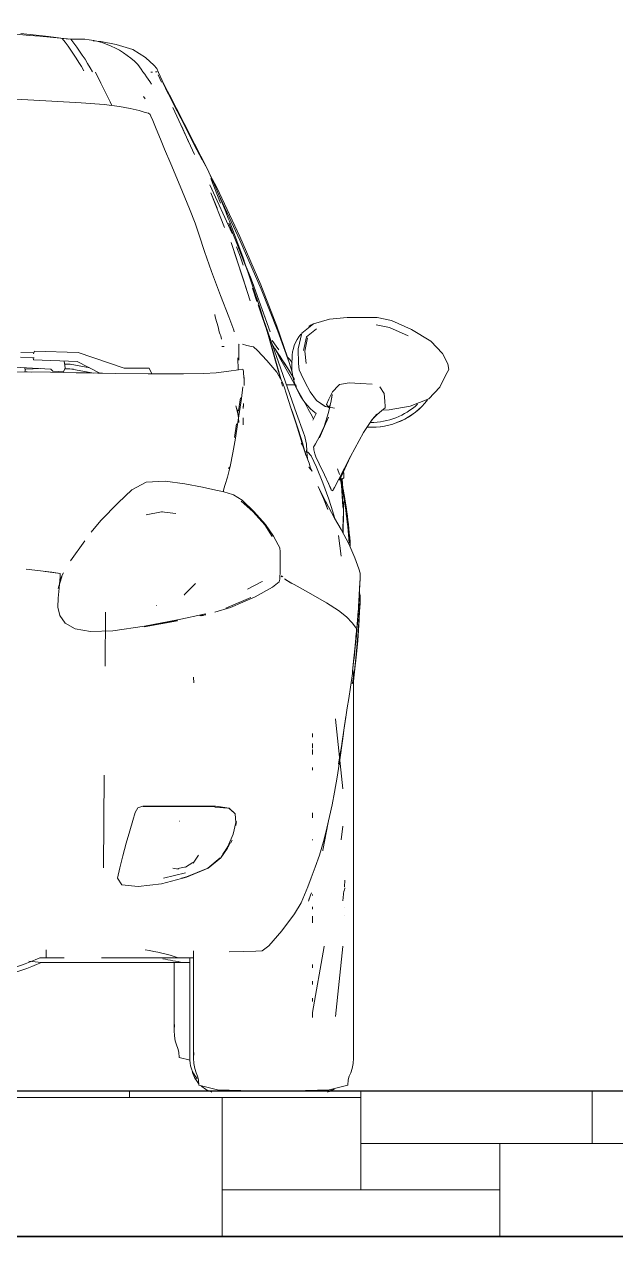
# Model space of a CAD drawing. Header units: millimetres. Extents: x -50912 to 58751, y -45352 to 5553.
# Drawn here: x -6726 to -5914, y 0 to 1664 of the extents above; entities that cross this region are included whole.
import ezdxf

# ---------------------------------------------------------------- set-up
doc = ezdxf.new("R2010")
doc.units = ezdxf.units.MM
for name, color, linetype, lineweight in [('A-DETL-THIN', 151, 'Continuous', 9), ('A-GENM', 13, 'Continuous', 9), ('A-WALL', 113, 'Continuous', 25), ('A-WALL-PATT', 111, 'Continuous', 25), ('G-IMPT', 8, 'Continuous', 9)]:
    doc.layers.add(name, color=color, linetype=linetype, lineweight=lineweight)

# ---------------------------------------------------------------- blocks, each defined once
blk = doc.blocks.new('CRT_Fiat Punto - Punto_dwg-985961-FACHADA POSTERIOR GARAGEM')
at = {"layer": 'G-IMPT'}
for p, q in [((-43421, 1651.4), (-43383.3, 1647.4)), ((-43355.7, 1643.9), (-43383.3, 1647.4)), ((-43311.5, 1640.5), (-43322, 1641.6)), ((-43290.1, 1636.5), (-43311.5, 1640.5)), ((-43290.1, 1636.5), (-43267.4, 1629.4)), ((-43267.4, 1629.4), (-43250.2, 1618.5)), ((-43249.4, 1618), (-43250.2, 1618.5)), ((-43249.4, 1618), (-43238.5, 1608.3)), ((-43311.1, 1583.2), (-43318.5, 1598.6)), ((-43240.6, 1598.6), (-43242.7, 1598.6)), ((-43238.5, 1608.3), (-43234.4, 1603.4)), ((-43234, 1598.9), (-43236.2, 1598.8)), ((-43234.4, 1603.4), (-43232.1, 1598.2)), ((-43227.3, 1586.9), (-43232.1, 1598.2)), ((-43311.1, 1583.2), (-43303.6, 1567.8)), ((-43232.8, 1594.8), (-43228.1, 1584.6)), ((-43232.8, 1594.7), (-43228.1, 1584.6)), ((-43227.3, 1586.9), (-43218.8, 1568.9)), ((-43222.6, 1577.6), (-43226.4, 1585.1)), ((-43226.4, 1584.5), (-43216.9, 1565.6)), ((-43226.4, 1584.5), (-43218.8, 1568.9)), ((-43298.6, 1557.8), (-43303.6, 1567.8)), ((-43252.9, 1565.2), (-43250.3, 1561.9)), ((-43222.6, 1577.6), (-43217, 1567.4)), ((-43217, 1567.4), (-43207.3, 1548.7)), ((-43206.4, 1545), (-43216.9, 1565.6)), ((-43427.8, 1561.3), (-43378.6, 1558.8)), ((-43378.6, 1558.8), (-43338.1, 1556.3)), ((-43338.1, 1556.3), (-43306.9, 1553.9)), ((-43306.9, 1553.9), (-43285.6, 1551.3)), ((-43298.6, 1557.8), (-43296.5, 1553.7)), ((-43296.5, 1553.7), (-43296.1, 1552.6)), ((-43285.6, 1551.3), (-43270.8, 1548.6)), ((-43270.8, 1548.6), (-43258.9, 1545.7)), ((-43182.7, 1485.6), (-43212.6, 1550.2)), ((-43191.9, 1517.7), (-43207.3, 1548.7)), ((-43196.9, 1528), (-43207.3, 1548.7)), ((-43202.1, 1538.1), (-43207.3, 1548.7)), ((-43250.6, 1543.3), (-43258.9, 1545.7)), ((-43250.6, 1543.3), (-43246, 1542)), ((-43246, 1542), (-43243.5, 1540.2)), ((-43242.5, 1538), (-43243.5, 1540.2)), ((-43240, 1532.3), (-43242.5, 1538)), ((-43235.3, 1520.9), (-43240, 1532.3)), ((-43206.4, 1545), (-43196.6, 1525.8)), ((-43199.8, 1533.6), (-43202.1, 1538.1)), ((-43191.9, 1517.7), (-43199.8, 1533.6)), ((-43229.5, 1506.7), (-43235.3, 1520.9)), ((-43200.8, 1524.7), (-43190.7, 1501.8)), ((-43200.8, 1524.7), (-43195.8, 1513.9)), ((-43196.9, 1528), (-43188.6, 1511.9)), ((-43190.3, 1513.2), (-43196.6, 1525.8)), ((-43223.7, 1492.6), (-43229.5, 1506.7)), ((-43190.3, 1513.2), (-43186.3, 1505.4)), ((-43182.6, 1500), (-43188.6, 1511.9)), ((-43183.3, 1498.7), (-43186.3, 1505.4)), ((-43183.3, 1498.7), (-43172.3, 1478.1)), ((-43182.6, 1500), (-43178.8, 1492.5)), ((-43215.4, 1472.8), (-43223.7, 1492.6)), ((-43174, 1483), (-43178.8, 1492.5)), ((-43169.3, 1473.8), (-43178.4, 1491.5)), ((-43178.4, 1491.5), (-43165.1, 1465.4)), ((-43174, 1483), (-43165.1, 1465.4)), ((-43202.3, 1441.9), (-43215.4, 1472.8)), ((-43169.3, 1473.8), (-43165.1, 1465.4)), ((-43153.4, 1439.8), (-43165.1, 1465.4)), ((-43152.3, 1440.2), (-43161.3, 1457)), ((-43160.2, 1452.4), (-43146.9, 1418.6)), ((-43189.5, 1411), (-43202.3, 1441.9)), ((-43161.8, 1444), (-43131, 1376.9)), ((-43151.6, 1412), (-43160.1, 1432.9)), ((-43160.1, 1432.9), (-43141.6, 1385.2)), ((-43149.8, 1431), (-43153.4, 1439.8)), ((-43120.3, 1372.9), (-43152.3, 1440.2)), ((-43120.3, 1367.8), (-43149.8, 1431)), ((-43149.8, 1431), (-43139.9, 1406.6)), ((-43189.5, 1411), (-43182, 1391.4)), ((-43136.4, 1397.8), (-43139.9, 1406.6)), ((-43176.4, 1374.6), (-43182, 1391.4)), ((-43134.9, 1394.1), (-43136.4, 1397.8)), ((-43135.6, 1391), (-43131.5, 1380.5)), ((-43124.6, 1367.2), (-43134.9, 1394.1)), ((-43169, 1352.4), (-43176.4, 1374.6)), ((-43129.2, 1374.7), (-43131.5, 1380.5)), ((-43123.9, 1360.9), (-43129.2, 1374.7)), ((-43115.8, 1343.6), (-43124.6, 1367.2)), ((-43091.8, 1306.8), (-43120.3, 1372.9)), ((-43091.4, 1300.8), (-43120.3, 1367.8)), ((-43159.4, 1324.9), (-43169, 1352.4)), ((-43109.3, 1293.4), (-43132.5, 1364.7)), ((-43116.4, 1316.1), (-43132.5, 1364.7)), ((-43119.8, 1344.6), (-43124.9, 1358.8)), ((-43114.9, 1338.4), (-43123.9, 1360.9)), ((-43115.9, 1333.7), (-43119.8, 1344.6)), ((-43115.8, 1343.6), (-43112.8, 1333.4)), ((-43114.9, 1338.4), (-43112.3, 1331.9)), ((-43104.4, 1313.4), (-43112.9, 1333.4)), ((-43104.9, 1314.9), (-43112.8, 1333.4)), ((-43104.4, 1313.4), (-43112.8, 1333.4)), ((-43109.7, 1324.4), (-43112.3, 1331.9)), ((-43147.1, 1292.1), (-43159.4, 1324.9)), ((-43116.4, 1316.1), (-43106.2, 1284.7)), ((-43102.5, 1304), (-43109.7, 1324.4)), ((-43104.4, 1313.4), (-43103, 1309.6)), ((-43104.4, 1313.4), (-43079.1, 1242.3)), ((-43097.2, 1283.9), (-43103.3, 1302)), ((-43103.3, 1302), (-43101.9, 1298.1)), ((-43103, 1309.6), (-43079.1, 1242.3)), ((-43092.6, 1274.1), (-43102.5, 1304)), ((-43091.8, 1306.8), (-43069.9, 1249.7)), ((-43091.4, 1300.8), (-43068.4, 1242.9)), ((-43135.8, 1262.5), (-43147.1, 1292.1)), ((-43090.1, 1264.2), (-43095.2, 1279.3)), ((-43081.8, 1238), (-43092.6, 1274.1)), ((-43128.9, 1244.5), (-43135.8, 1262.5)), ((-43083, 1242.9), (-43090.1, 1264.2)), ((-43087.7, 1257.8), (-43067.5, 1200.6)), ((-43069.9, 1249.7), (-43055.2, 1207.2)), ((-43035.3, 1240.3), (-43019.5, 1253.1)), ((-43035.3, 1240.3), (-43019.5, 1253.1)), ((-42997.4, 1259.5), (-43019.5, 1253.1)), ((-42997.4, 1259.5), (-43019.5, 1253.1)), ((-42997.4, 1259.5), (-42973.2, 1261.6)), ((-42997.4, 1259.5), (-42973.2, 1261.6)), ((-42973.2, 1261.6), (-42950.4, 1261.6)), ((-42973.2, 1261.6), (-42950.4, 1261.6)), ((-42950.4, 1261.6), (-42932, 1261.6)), ((-42950.4, 1261.6), (-42932, 1261.6)), ((-42914.9, 1247.8), (-42933.3, 1251.6)), ((-42912.2, 1257.6), (-42932, 1261.6)), ((-42912.2, 1257.6), (-42932, 1261.6)), ((-42884.8, 1245.5), (-42912.2, 1257.6)), ((-42884.8, 1245.5), (-42912.2, 1257.6)), ((-43128.2, 1242.3), (-43128.9, 1244.5)), ((-43075.2, 1216.6), (-43083, 1242.9)), ((-43072.4, 1205), (-43081.8, 1238)), ((-43068.4, 1242.9), (-43052.7, 1199.8)), ((-43035.3, 1240.3), (-43040.6, 1218.9)), ((-43035.3, 1240.3), (-43040.6, 1218.9)), ((-43029.1, 1235), (-43033, 1216.3)), ((-43031.1, 1215.6), (-43027.6, 1233.7)), ((-43029.1, 1235), (-43015.3, 1246.2)), ((-42889.5, 1236.7), (-42914.9, 1247.8)), ((-42858.6, 1229.2), (-42884.8, 1245.5)), ((-42858.6, 1229.2), (-42884.8, 1245.5)), ((-43403.6, 1212.1), (-43402.5, 1215.5)), ((-43402.5, 1215.5), (-43342.5, 1213.6)), ((-43121.9, 1224.5), (-43121.4, 1225.2)), ((-43121.9, 1221.3), (-43121.9, 1224.5)), ((-43121.9, 1221.3), (-43121.9, 1213.5)), ((-43117, 1225), (-43110.7, 1223.5)), ((-43104.5, 1222), (-43110.7, 1223.5)), ((-43101.6, 1221.3), (-43104.5, 1222)), ((-43096.5, 1216.6), (-43101.6, 1221.3)), ((-43083.6, 1202.9), (-43096.5, 1216.6)), ((-43076, 1230), (-43070.6, 1222.4)), ((-43068.4, 1192.4), (-43075.2, 1216.6)), ((-43070.6, 1222.4), (-43067.2, 1217.4)), ((-43040.6, 1218.9), (-43040.2, 1198.8)), ((-43040.6, 1218.9), (-43040.2, 1198.8)), ((-43031.1, 1215.6), (-43029.7, 1198.5)), ((-42858.6, 1229.2), (-42842.6, 1212.4)), ((-42858.6, 1229.2), (-42842.6, 1212.4)), ((-43402.6, 1206.5), (-43421.5, 1207.1)), ((-43402.8, 1213.2), (-43421.3, 1213.8)), ((-43404, 1206.8), (-43403.6, 1203.5)), ((-43403.6, 1203.5), (-43343.6, 1201.5)), ((-43360.4, 1192.7), (-43361.4, 1202)), ((-43343.6, 1201.5), (-43312.6, 1185.4)), ((-43342.5, 1213.6), (-43279.1, 1192.2)), ((-43122.8, 1189.7), (-43123.2, 1206.4)), ((-43121.9, 1203.4), (-43121.9, 1213.5)), ((-43069.9, 1186.6), (-43083.6, 1202.9)), ((-43072.4, 1205), (-43066.6, 1184.3)), ((-43067.5, 1200.6), (-43042.7, 1130.2)), ((-43052.9, 1204.9), (-43055.3, 1207.4)), ((-43055.2, 1207.2), (-43054.2, 1204.1)), ((-43050.1, 1201.6), (-43052.9, 1204.9)), ((-43052.7, 1199.8), (-43048.5, 1186.5)), ((-43048.7, 1199.7), (-43050.1, 1201.6)), ((-43040.2, 1198.8), (-43039, 1189.8)), ((-43040.2, 1198.8), (-43039, 1189.8)), ((-42834.9, 1198.3), (-42842.6, 1212.4)), ((-42834.9, 1198.3), (-42842.6, 1212.4)), ((-42834.9, 1198.3), (-42833.9, 1190.4)), ((-42834.9, 1198.3), (-42833.9, 1190.4)), ((-43446.9, 1194.4), (-43379.9, 1190.9)), ((-43431.5, 1187.2), (-43380.2, 1186.5)), ((-43415.7, 1187), (-43415.1, 1188.8)), ((-43415.6, 1187.4), (-43412.5, 1187.3)), ((-43415.1, 1188.8), (-43415.5, 1192.8)), ((-43415.3, 1190.9), (-43414, 1190.9)), ((-43394, 1191.6), (-43414, 1190.9)), ((-43406.1, 1186.9), (-43412.5, 1187.3)), ((-43380.2, 1186.5), (-43345.2, 1185.9)), ((-43377, 1188.3), (-43379.9, 1190.9)), ((-43362.3, 1187.3), (-43377, 1188.3)), ((-43360.4, 1192.7), (-43362.3, 1187.3)), ((-43360.9, 1197.9), (-43353.2, 1197.5)), ((-43348.7, 1190.6), (-43360.8, 1191.5)), ((-43360.7, 1191.9), (-43353.7, 1191.5)), ((-43353.7, 1191.5), (-43320.8, 1185.5)), ((-43353.2, 1197.5), (-43326.2, 1192.5)), ((-43345.2, 1185.9), (-43324.4, 1185.6)), ((-43324.4, 1185.6), (-43315.5, 1185.4)), ((-43312.4, 1185.4), (-43315.5, 1185.4)), ((-43308.8, 1185.3), (-43312.4, 1185.4)), ((-43291.3, 1185.1), (-43308.8, 1185.3)), ((-43246.2, 1184.6), (-43291.3, 1185.1)), ((-43279.1, 1192.2), (-43246.5, 1192)), ((-43244.9, 1192), (-43246.5, 1192)), ((-43246.2, 1184.6), (-43197.7, 1184.4)), ((-43241.2, 1184.3), (-43244.9, 1192)), ((-43197.7, 1184.4), (-43170.1, 1184.8)), ((-43152.9, 1186), (-43170.1, 1184.8)), ((-43135.7, 1188), (-43152.9, 1186)), ((-43122.3, 1189.8), (-43135.7, 1188)), ((-43116.6, 1190.6), (-43122.3, 1189.8)), ((-43115.5, 1187.9), (-43116.6, 1190.6)), ((-43115.5, 1184.7), (-43115.5, 1187.9)), ((-43114.8, 1176.3), (-43115.5, 1184.7)), ((-43062, 1172.7), (-43069.9, 1186.6)), ((-43064.2, 1177.5), (-43068.4, 1192.4)), ((-43064.7, 1177.6), (-43066.6, 1184.3)), ((-43036.2, 1183.9), (-43039, 1189.8)), ((-43036.2, 1183.9), (-43039, 1189.8)), ((-43030.9, 1172.7), (-43036.2, 1183.9)), ((-43030.9, 1172.7), (-43036.2, 1183.9)), ((-42846, 1166.3), (-42838.1, 1182)), ((-42846, 1166.3), (-42838.1, 1182)), ((-42838.1, 1182), (-42833.9, 1190.4)), ((-42838.1, 1182), (-42833.9, 1190.4)), ((-43116.2, 1166.7), (-43118.3, 1150.6)), ((-43114.8, 1176.3), (-43114.8, 1179.5)), ((-43114.8, 1176.3), (-43114.8, 1168.5)), ((-43114.8, 1176.3), (-43114.8, 1168.5)), ((-43063.8, 1176.3), (-43064.2, 1177.5)), ((-43063.4, 1172.9), (-43061.9, 1167.4)), ((-43062, 1172.7), (-43059.9, 1166.5)), ((-43059.9, 1166.5), (-43056.6, 1156.4)), ((-43049.9, 1169.5), (-43056.6, 1169.5)), ((-43045.7, 1169.5), (-43049.9, 1169.5)), ((-43042.9, 1164.2), (-43043.8, 1169.1)), ((-43043.8, 1169.1), (-43043.4, 1167.2)), ((-43023.9, 1159.7), (-43030.9, 1172.7)), ((-43023.9, 1159.7), (-43030.9, 1172.7)), ((-42985.3, 1168.3), (-42993.5, 1159.9)), ((-42985.3, 1168.3), (-42983.6, 1169.6)), ((-42983.6, 1169.6), (-42970.4, 1171.9)), ((-42954.8, 1171), (-42970.4, 1171.9)), ((-42954.8, 1171), (-42939.1, 1170.2)), ((-42928.3, 1166.6), (-42922.5, 1157.3)), ((-42861, 1150.1), (-42846, 1166.3)), ((-42861, 1150.1), (-42846, 1166.3)), ((-43122.3, 1133.7), (-43119.8, 1151.4)), ((-43118.3, 1150.6), (-43120.9, 1132.9)), ((-43056.6, 1156.4), (-43050.4, 1137.6)), ((-43023.9, 1159.7), (-43015.5, 1148)), ((-43023.9, 1159.7), (-43015.5, 1148)), ((-42998.2, 1149.5), (-43001.4, 1142.4)), ((-42998.2, 1149.5), (-42993.5, 1159.9)), ((-42995, 1147.4), (-42993.9, 1156.2)), ((-42994.4, 1151.6), (-42993.9, 1156.2)), ((-42922.5, 1157.3), (-42921.5, 1146.8)), ((-42886.8, 1140), (-42861, 1150.1)), ((-42886.8, 1140), (-42861, 1150.1)), ((-43123.9, 1132), (-43125.9, 1140.7)), ((-43125.9, 1140.7), (-43123.9, 1132.6)), ((-43122.4, 1124.4), (-43123.9, 1135.1)), ((-43122.4, 1124.2), (-43123.9, 1135.1)), ((-43122.4, 1124.4), (-43123.9, 1132)), ((-43120.9, 1132.9), (-43123.6, 1115)), ((-43115.8, 1136.9), (-43115.7, 1143.5)), ((-43115.8, 1136.9), (-43115.7, 1141.9)), ((-43115.7, 1143.5), (-43115.7, 1141.9)), ((-43048.4, 1131.9), (-43050.4, 1137.6)), ((-43043.2, 1115.6), (-43050.4, 1137.6)), ((-43040.6, 1108.4), (-43048.4, 1131.9)), ((-43003.4, 1139.6), (-43015.5, 1148)), ((-43015.5, 1148), (-43003.1, 1139.5)), ((-43015.5, 1148), (-43003.1, 1139.5)), ((-43003.4, 1139.6), (-43003.1, 1139.5)), ((-43003.1, 1139.5), (-42990.5, 1137.1)), ((-43003.1, 1139.5), (-42997.1, 1138.3)), ((-42997.9, 1137.9), (-43001.4, 1142.4)), ((-42995, 1147.4), (-42998.8, 1131.3)), ((-42997.1, 1138.3), (-42998.2, 1140.6)), ((-42996.9, 1139.3), (-42998.2, 1140.6)), ((-42997.9, 1137.9), (-42997.3, 1137.7)), ((-42932.7, 1128.1), (-42925.6, 1133.9)), ((-42925.6, 1133.9), (-42921, 1137.8)), ((-42915.7, 1134.9), (-42924.8, 1134.6)), ((-42915.7, 1134.9), (-42924.8, 1134.6)), ((-42921.5, 1146.8), (-42920.9, 1139.6)), ((-42921, 1137.8), (-42920.9, 1139.6)), ((-42915.7, 1134.9), (-42886.8, 1140)), ((-42915.7, 1134.9), (-42886.8, 1140)), ((-43128, 1097), (-43125, 1115.8)), ((-43121.9, 1117.5), (-43122.4, 1124.2)), ((-43121.9, 1118.8), (-43121.9, 1117.5)), ((-43115.9, 1114.4), (-43115.9, 1124.2)), ((-43038.2, 1099.1), (-43043.2, 1115.6)), ((-43042.7, 1130.2), (-43033.3, 1103.5)), ((-43004.7, 1111.7), (-42998.8, 1125.1)), ((-43004.6, 1112), (-42998.8, 1131.3)), ((-43004.6, 1112), (-42998.8, 1125.1)), ((-42950.8, 1103.8), (-42940, 1120.4)), ((-42940, 1120.4), (-42950.8, 1103.9)), ((-42950.8, 1103.9), (-42939.9, 1120.4)), ((-42939.9, 1120.4), (-42932.7, 1129)), ((-42939.4, 1121.1), (-42932.7, 1128.1)), ((-42932.7, 1129), (-42938.4, 1122.4)), ((-43123.6, 1115), (-43126.6, 1096.2)), ((-43036.5, 1095.8), (-43040.6, 1108.4)), ((-43034, 1085.7), (-43038.2, 1099.1)), ((-43032, 1099.8), (-43033.3, 1103.5)), ((-43031.5, 1098.4), (-43032, 1099.8)), ((-43016.8, 1088.4), (-43011.4, 1098.4)), ((-43004.6, 1112), (-43011.4, 1098.4)), ((-43004.4, 1112.7), (-43011, 1096.5)), ((-43011, 1096.5), (-43004.6, 1112)), ((-43004.6, 1112), (-43004.7, 1111.7)), ((-43004.4, 1112.7), (-43004.6, 1112)), ((-42950.8, 1103.8), (-42968.5, 1071)), ((-43126.6, 1096.2), (-43130, 1076)), ((-43034.6, 1089.5), (-43036.5, 1095.8)), ((-43033.4, 1085), (-43036.2, 1089.1)), ((-43035.8, 1088.8), (-43036.2, 1089.1)), ((-43034.6, 1089.5), (-43031.2, 1077.9)), ((-43034, 1085.7), (-43029.4, 1072.5)), ((-43033.4, 1085), (-43029.8, 1072.8)), ((-43029.3, 1089.6), (-43031.5, 1098.4)), ((-43029.2, 1088.3), (-43029.3, 1089.6)), ((-43028.9, 1084.9), (-43029.2, 1088.3)), ((-43028.6, 1081.5), (-43028.9, 1084.9)), ((-43019.2, 1083.9), (-43016.8, 1088.4)), ((-43019.1, 1081.9), (-43019.2, 1083.9)), ((-43019, 1080), (-43019.1, 1081.9)), ((-43133.6, 1057.1), (-43130, 1076)), ((-43031, 1077.2), (-43031.2, 1077.9)), ((-43029.5, 1077.1), (-43028.6, 1081.5)), ((-43029.5, 1077.1), (-43029.2, 1078.3)), ((-43025.5, 1061.6), (-43029.4, 1072.5)), ((-43029.2, 1078.3), (-43028.6, 1081.5)), ((-43028.5, 1080.4), (-43028.6, 1081.5)), ((-43028.4, 1077.4), (-43028.5, 1080.4)), ((-43027.6, 1068.2), (-43028.4, 1077.4)), ((-43027.9, 1077.1), (-43027, 1077.1)), ((-43027.5, 1067.1), (-43027.6, 1068.2)), ((-43022.4, 1071.9), (-43027, 1077.1)), ((-43015.4, 1056.2), (-43022.4, 1071.9)), ((-43017.7, 1074.6), (-43019, 1080)), ((-43016, 1070.5), (-43017.7, 1074.6)), ((-43011.5, 1061), (-43016, 1070.5)), ((-42984.6, 1039.9), (-42968.5, 1071)), ((-43137.6, 1042.4), (-43133.6, 1057.1)), ((-43136, 1054.7), (-43134.5, 1056.3)), ((-43021.2, 1050.9), (-43025.9, 1056.5)), ((-43025.9, 1056.5), (-43025.3, 1056.1)), ((-43025.5, 1061.6), (-43023.5, 1055)), ((-43021.2, 1050.9), (-43023.5, 1055)), ((-43006.5, 1034.9), (-43015.4, 1056.2)), ((-43004.2, 1046), (-43011.5, 1061)), ((-42986.3, 1053.9), (-42983.9, 1046.1)), ((-42977.9, 1047.5), (-42978.1, 1050.4)), ((-43248.9, 1035.5), (-43268.6, 1025.4)), ((-43248.9, 1035.5), (-43223.2, 1036.9)), ((-43196, 1033.4), (-43223.2, 1036.9)), ((-43196, 1033.4), (-43171.8, 1028.9)), ((-43142.6, 1026.8), (-43140.8, 1032.3)), ((-43140.8, 1032.3), (-43137.6, 1042.4)), ((-42998.6, 1012.5), (-43006.5, 1034.9)), ((-42998.6, 1033), (-43004.2, 1046)), ((-42995.7, 1027.1), (-42998.8, 1034.1)), ((-42995, 1025.3), (-42998.8, 1034.1)), ((-42995.7, 1027.1), (-42998.6, 1033)), ((-42984.6, 1039.9), (-42990.7, 1028.2)), ((-42983.7, 1040.4), (-42983.6, 1038.4)), ((-42983.2, 1042.1), (-42983.2, 1041.9)), ((-42981.8, 1040.5), (-42979.8, 1040.5)), ((-42979, 1027.2), (-42979.9, 1040.5)), ((-42977.9, 1041.9), (-42979.8, 1040.5)), ((-42977.8, 1046.1), (-42977.9, 1047.5)), ((-42977.9, 1041.9), (-42977.8, 1046.1)), ((-43287.5, 1007.5), (-43268.6, 1025.4)), ((-43153.6, 1024.9), (-43171.8, 1028.9)), ((-43153.6, 1024.9), (-43144.2, 1022.8)), ((-43138.1, 1021.2), (-43144.2, 1022.8)), ((-43142.6, 1026.8), (-43142.9, 1024.4)), ((-43142.9, 1022.5), (-43142.9, 1024.4)), ((-43138.1, 1021.2), (-43129.4, 1018.2)), ((-43117.4, 1010.8), (-43129.4, 1018.2)), ((-43003, 1009.5), (-43013, 1030)), ((-43013, 1030), (-43005.6, 1013.5)), ((-43007.2, 1018), (-42999.7, 998.3)), ((-42995, 1025.3), (-42992.9, 1023.9)), ((-42991.8, 1026.1), (-42992.9, 1023.9)), ((-42991.8, 1026.1), (-42990.7, 1028.2)), ((-42979, 1002.1), (-42981.2, 1031.1)), ((-42979, 1002.8), (-42981.2, 1031.1)), ((-42979, 1002.1), (-42980.7, 1026.6)), ((-42978.9, 1000.1), (-42980.7, 1026.6)), ((-42979, 1021.7), (-42979, 1027.2)), ((-43287.5, 1007.5), (-43311.2, 983)), ((-43102.2, 995.1), (-43118.6, 1009.8)), ((-43101.4, 995.5), (-43117.4, 1010.8)), ((-43005.6, 1013.5), (-42999.7, 998.3)), ((-43003, 1009.5), (-42994.8, 993.9)), ((-42992.9, 994.8), (-42998.6, 1012.5)), ((-42979, 1003.4), (-42979, 1003.5)), ((-42979, 1002.1), (-42979, 1002.8)), ((-42979, 1002.1), (-42978.9, 1000.1)), ((-42978.3, 1007), (-42978.8, 1009.7)), ((-42978.2, 1002.9), (-42978.3, 1007)), ((-42978.2, 991.5), (-42978.2, 1002.9)), ((-43324.6, 967.3), (-43311.2, 983)), ((-43228.2, 995.1), (-43249, 990.7)), ((-43228.2, 995.1), (-43227.5, 995.1)), ((-43228.2, 995.1), (-43228.2, 995.1)), ((-43228.2, 995.1), (-43208.2, 992.9)), ((-43226.6, 995.2), (-43226.3, 995.2)), ((-43208.5, 992.9), (-43208.2, 992.9)), ((-43086.4, 977.3), (-43102.2, 995.1)), ((-43101.4, 995.5), (-43085.4, 977.6)), ((-42994.8, 993.9), (-42990.4, 986.2)), ((-42990.6, 987.4), (-42992.9, 994.8)), ((-42990.1, 985.6), (-42990.6, 987.4)), ((-42990.4, 986.2), (-42981.4, 970.7)), ((-42978.4, 995.1), (-42979, 972.9)), ((-42978.4, 995.1), (-42978.9, 966.1)), ((-42978.9, 969.6), (-42978.2, 991.5)), ((-43086.4, 977.3), (-43086.4, 977.2)), ((-43086.4, 977.3), (-43076.1, 961.2)), ((-43086.4, 977.2), (-43076.1, 961.2)), ((-43085.4, 977.6), (-43074.3, 961.5)), ((-42970.9, 951.3), (-42981.4, 970.7)), ((-42978.8, 981.5), (-42979, 966.3)), ((-42978.9, 969.6), (-42979, 966.2)), ((-42978.9, 969.6), (-42978.8, 981.5)), ((-43333.4, 955), (-43352.8, 927.8)), ((-43067.8, 949.8), (-43074.3, 961.5)), ((-43067.8, 949.8), (-43065.4, 945.4)), ((-42981.6, 934.2), (-42985.2, 962.3)), ((-42970.9, 951.3), (-42962.5, 931.9)), ((-43065.1, 940.1), (-43065.4, 945.4)), ((-43065.1, 940.1), (-43065, 926.2)), ((-43413.6, 916.2), (-43378.6, 912.3)), ((-43065.1, 911.9), (-43065, 926.2)), ((-42957, 916.9), (-42962.5, 931.9)), ((-42957, 916.9), (-42955.2, 910.7)), ((-43387.7, 913.3), (-43378.6, 912.3)), ((-43387.7, 913.3), (-43367, 910.4)), ((-43378.6, 912.3), (-43367, 910.4)), ((-43378.6, 912.3), (-43367, 910.4)), ((-43364.9, 906.9), (-43370, 889.8)), ((-43364.9, 906.9), (-43370, 889.8)), ((-43364.9, 906), (-43370, 889.8)), ((-43364.9, 906), (-43370, 889.8)), ((-43368.6, 890.3), (-43367.4, 901.2)), ((-43364.9, 907), (-43367.8, 897.2)), ((-43367.4, 901.2), (-43366.9, 905.4)), ((-43367, 909.6), (-43367, 910.4)), ((-43367, 909.6), (-43366.9, 907.7)), ((-43366.9, 905.9), (-43366.9, 907.7)), ((-43366.9, 905.9), (-43366.9, 905.4)), ((-43364.9, 907), (-43362.6, 911.2)), ((-43089.2, 899.6), (-43090.8, 898.7)), ((-43075.5, 891.6), (-43066.5, 898.9)), ((-43065.8, 902.6), (-43066.5, 898.9)), ((-43065.8, 902.6), (-43065.4, 905.5)), ((-43065.1, 911.9), (-43065.4, 905.5)), ((-43061.7, 905.8), (-43063.9, 907.2)), ((-43062.9, 906), (-43063.9, 907.2)), ((-43059.1, 902.9), (-43049.2, 896.8)), ((-43057.6, 901.6), (-43049.2, 896.8)), ((-43057.6, 901.6), (-43026.4, 884.3)), ((-42955.6, 903), (-42956.2, 890.5)), ((-42955.8, 895.5), (-42955.3, 905.4)), ((-42955.8, 895.2), (-42955.4, 904.1)), ((-42955.6, 903), (-42955.3, 908.4)), ((-42955.3, 908.4), (-42955.4, 904.1)), ((-42955.3, 905.4), (-42955.2, 910)), ((-42955.2, 910), (-42955.2, 910.7)), ((-43369.8, 876.5), (-43368.6, 890.3)), ((-43181.4, 896.8), (-43196.8, 880.9)), ((-43109.8, 889), (-43090.8, 898.7)), ((-43075.5, 891.6), (-43099.4, 878.2)), ((-43001.5, 870.1), (-43026.4, 884.3)), ((-42956.1, 890.3), (-42957.7, 862.8)), ((-42956.1, 890), (-42957.7, 862.5)), ((-42957.5, 865.5), (-42956.4, 886.3)), ((-42957, 873.8), (-42956.4, 886.3)), ((-42956.9, 877.9), (-42956.2, 890.5)), ((-42956.1, 890), (-42956.8, 877.8)), ((-42955.8, 895.5), (-42956.7, 879.3)), ((-42955.8, 895.2), (-42956.7, 879.3)), ((-42956.6, 879.2), (-42956.2, 887.5)), ((-42956.4, 883.8), (-42955.2, 879.8)), ((-42956.1, 890.3), (-42956.2, 887.5)), ((-43370.2, 864), (-43369.8, 876.5)), ((-43235.2, 866.5), (-43234.9, 866.5)), ((-43196.2, 881.3), (-43196.8, 880.9)), ((-43105.5, 877.4), (-43139.8, 862.7)), ((-43105.5, 877.4), (-43136.4, 864.3)), ((-43133.2, 863.8), (-43099.4, 878.2)), ((-43001.5, 870.1), (-42985, 859.4)), ((-42957, 874.3), (-42957.7, 862.5)), ((-42957.1, 869.3), (-42957.7, 860.5)), ((-42957.6, 863.1), (-42956.7, 879.3)), ((-42957.5, 865.5), (-42956.8, 877.8)), ((-42957, 873.8), (-42957.3, 868.3)), ((-42956.9, 877.9), (-42957.1, 872.4)), ((-42956.9, 873.6), (-42957.1, 869.3)), ((-42956.7, 879.3), (-42957, 874.3)), ((-42956.9, 873.6), (-42956.6, 879.2)), ((-42955.6, 872.6), (-42956.2, 860.8)), ((-42955.6, 869.8), (-42956.2, 858)), ((-42955.8, 865.3), (-42955.4, 873.6)), ((-42955.3, 877.7), (-42955.6, 872.6)), ((-42955.6, 869.8), (-42955.3, 874.8)), ((-42955.3, 877.7), (-42955.4, 873.6)), ((-42955.3, 874.8), (-42955.2, 879.2)), ((-42955.2, 879.2), (-42955.2, 879.8)), ((-43370.2, 864), (-43367.7, 852.5)), ((-43367.7, 852.5), (-43360.3, 842.1)), ((-43304.7, 857.2), (-43305.3, 783.3)), ((-43205.8, 846.6), (-43167.5, 854.9)), ((-43172, 853.8), (-43175.3, 852.9)), ((-43174.8, 852.1), (-43171.5, 853)), ((-43170.8, 852.9), (-43173.8, 852.1)), ((-43169.4, 854.5), (-43172, 853.8)), ((-43170.8, 852.9), (-43168.4, 853.5)), ((-43168.1, 854.8), (-43169.4, 854.5)), ((-43168.4, 853.5), (-43167.4, 853.8)), ((-43167.7, 854.9), (-43168.1, 854.8)), ((-43167.7, 854.9), (-43167.5, 854.9)), ((-43133.2, 863.8), (-43154.8, 857.5)), ((-42974.2, 850.7), (-42985, 859.4)), ((-42974.2, 850.7), (-42966.4, 842.6)), ((-42960.2, 830.2), (-42957.7, 862.5)), ((-42959.5, 837.2), (-42957.7, 862.8)), ((-42957.9, 858.6), (-42959.3, 840)), ((-42958.5, 852.2), (-42959.3, 841.2)), ((-42958.6, 849.5), (-42959.3, 840)), ((-42957.7, 860.5), (-42958.8, 846.1)), ((-42957.9, 858.6), (-42958.7, 847.9)), ((-42958.3, 853.6), (-42958.6, 849.5)), ((-42958.5, 852.2), (-42957.7, 862.5)), ((-42958.5, 824.8), (-42956.7, 850.3)), ((-42957.6, 863.1), (-42958.3, 853.6)), ((-42958.1, 829.3), (-42956.7, 850.3)), ((-42956.1, 860.3), (-42957.7, 834.5)), ((-42957.5, 837.3), (-42956.4, 856.9)), ((-42957.5, 837.3), (-42956.8, 848.9)), ((-42956.9, 849), (-42957.1, 843.8)), ((-42956.4, 856.9), (-42957, 845.1)), ((-42957, 845.6), (-42956.7, 850.3)), ((-42956.2, 860.8), (-42956.9, 849)), ((-42956.6, 850.2), (-42956.9, 845)), ((-42956.1, 860.3), (-42956.8, 848.9)), ((-42956.7, 850.3), (-42955.8, 865.3)), ((-42956.6, 850.2), (-42956.2, 858)), ((-43360.3, 842.1), (-43346.7, 834.3)), ((-43346.7, 834.3), (-43325.6, 830.7)), ((-43294.6, 831.8), (-43251.5, 838)), ((-43251.7, 837), (-43206, 845.6)), ((-43206, 845.6), (-43251.7, 837)), ((-43207.3, 845.2), (-43251.7, 837)), ((-43207.6, 845.2), (-43251.7, 837)), ((-43205.9, 846.6), (-43251.5, 838)), ((-43205.9, 846.6), (-43251.5, 838)), ((-43251.5, 838), (-43205.8, 846.6)), ((-43206.3, 846.5), (-43251.5, 838)), ((-43206.3, 846.5), (-43251.5, 838)), ((-43207.8, 846.1), (-43251.5, 838)), ((-42961.7, 836.5), (-42966.4, 842.6)), ((-42960.2, 833.9), (-42961.7, 836.5)), ((-42960.2, 833.9), (-42960.4, 831.3)), ((-42959.9, 832.5), (-42960.4, 826.2)), ((-42960.2, 830.2), (-42959.3, 841.2)), ((-42960.2, 804.1), (-42957.7, 834.5)), ((-42958.8, 846.1), (-42959.9, 832.5)), ((-42959.5, 837.2), (-42958.7, 847.9)), ((-42958.9, 845.4), (-42958.8, 845.6)), ((-42958.8, 818.6), (-42957.8, 832.3)), ((-42958.5, 824.8), (-42957.7, 834.5)), ((-42957.8, 832.3), (-42957.3, 840)), ((-42957, 845.6), (-42957.7, 834.5)), ((-42957.1, 840.9), (-42957.5, 837.9)), ((-42957, 845.1), (-42957.3, 840)), ((-42957.1, 843.8), (-42957, 845.7)), ((-42957.1, 840.9), (-42956.9, 845)), ((-43325.6, 830.7), (-43294.6, 831.8)), ((-42963.5, 796.8), (-42961.7, 815.5)), ((-42963, 799.8), (-42961.1, 819.7)), ((-42961.6, 816.9), (-42962.3, 810.9)), ((-42962.1, 812), (-42960.4, 828.9)), ((-42962, 813), (-42960.4, 828.9)), ((-42962, 813.6), (-42961.5, 819.9)), ((-42960.7, 829), (-42961.7, 815.5)), ((-42958.5, 824.8), (-42961.7, 789.3)), ((-42961.2, 819.7), (-42961.7, 814.4)), ((-42961.2, 819.7), (-42961.7, 814.4)), ((-42961.6, 816.9), (-42961.4, 819.4)), ((-42960.9, 826.2), (-42961.5, 819.9)), ((-42961.4, 819.4), (-42960.9, 825.3)), ((-42960.9, 820.2), (-42961.4, 819.7)), ((-42960.4, 831.3), (-42960.9, 825.3)), ((-42960.9, 826.2), (-42960.7, 829)), ((-42960.8, 821.7), (-42960.9, 820.2)), ((-42960.6, 823.7), (-42960.8, 821.7)), ((-42960.4, 826.2), (-42960.6, 823.7)), ((-42960.6, 799.5), (-42958.8, 818.6)), ((-42960.4, 802.9), (-42958.5, 824.8)), ((-42958.5, 824.8), (-42959.3, 814.5)), ((-42958.5, 824.8), (-42958.1, 829.3)), ((-42965.7, 776.4), (-42962.8, 804.7)), ((-42964.2, 768), (-42960.4, 802.9)), ((-42962, 813.6), (-42963.9, 794)), ((-42962.3, 810.9), (-42963.9, 794)), ((-42963.8, 771.6), (-42960.4, 802.9)), ((-42963.8, 793.1), (-42963, 799.8)), ((-42963.5, 797.2), (-42962.8, 804.7)), ((-42963, 775.6), (-42960.6, 799.5)), ((-42960.8, 798.8), (-42960.4, 802.9)), ((-42960.2, 804.1), (-42959.3, 814.5)), ((-42965.7, 776.4), (-42963.9, 794)), ((-42965.7, 776.4), (-42964.8, 784.8)), ((-42963.9, 793.1), (-42964.8, 784.8)), ((-42963.9, 794), (-42963.5, 797.2)), ((-42963.9, 793.1), (-42963.5, 796.8)), ((-42960.8, 798.8), (-42961.7, 789.3)), ((-43183.9, 768), (-43183.9, 767.1)), ((-43183.9, 768), (-43183.5, 760.2)), ((-42968.6, 754.3), (-42966.1, 772.9)), ((-42966.1, 772.9), (-42965.7, 776.4)), ((-42965.8, 760.1), (-42964.7, 768)), ((-42965.1, 775.6), (-42965.6, 777.8)), ((-42965.1, 775.6), (-42964.7, 768)), ((-42964.7, 762.6), (-42963, 775.6)), ((-42964.7, 768), (-42964.7, 759.7)), ((-42964.7, 768), (-42964.7, 766.4)), ((-42964.2, 768), (-42963.8, 771.6)), ((-42968.6, 754.3), (-42971.1, 738.7)), ((-42965.8, 760.1), (-42966.3, 759.1)), ((-42964.7, 759.7), (-42964.7, 741.6)), ((-42971.1, 738.7), (-42973.1, 726.2)), ((-42964.7, 714.5), (-42964.7, 741.6)), ((-42973.1, 726.2), (-42975.1, 713)), ((-42989.4, 710.9), (-42989.4, 710.6)), ((-42979, 614.7), (-42989.4, 710.6)), ((-42975.1, 713.9), (-42977.7, 695.2)), ((-42975.1, 713), (-42977.7, 695.3)), ((-42975.1, 713.9), (-42977.3, 698.1)), ((-42964.7, 679.3), (-42964.7, 714.5)), ((-43020.6, 690.7), (-43020.6, 685.6)), ((-42980.1, 678.4), (-42978.4, 690.6)), ((-42977.7, 695.3), (-42979.9, 679.7)), ((-42979.8, 680.7), (-42978.4, 690.6)), ((-42977.7, 695.2), (-42979.6, 681.7)), ((-42978.7, 687.9), (-42979.6, 681.7)), ((-42978.7, 687.9), (-42978.4, 690.6)), ((-42977.7, 695.2), (-42978.4, 690.6)), ((-42977.3, 698.1), (-42977.7, 695.2)), ((-43020.6, 670.6), (-43020.6, 677.2)), ((-43020.6, 672.2), (-43020.6, 677.2)), ((-43020.6, 662.7), (-43020.6, 668.7)), ((-43020.6, 664.3), (-43020.6, 668.7)), ((-43020.6, 666.8), (-43020.6, 661.9)), ((-42981.8, 667.9), (-42985.2, 648.7)), ((-42983, 657.7), (-42979.8, 680.7)), ((-42982.2, 665.6), (-42980.9, 672.8)), ((-42981.8, 667.9), (-42979.6, 681.7)), ((-42979.9, 679.7), (-42980.9, 672.8)), ((-42980.1, 678.4), (-42979.6, 681.7)), ((-42964.7, 637.6), (-42964.7, 679.3)), ((-42987, 631), (-42983, 657.7)), ((-42985.2, 648.7), (-42982.2, 665.6)), ((-43307.8, 506.3), (-43306.6, 633.6)), ((-43020.6, 643.9), (-43020.6, 640.4)), ((-42964.7, 590.8), (-42964.7, 637.6)), ((-42990.6, 610.1), (-42987, 631)), ((-42994, 592.9), (-42990.6, 610.1)), ((-42979, 615.1), (-42979, 615.4)), ((-42979, 615.1), (-42979, 614.9)), ((-42979, 614.7), (-42979, 614.9)), ((-43264.3, 582.1), (-43260.5, 588.8)), ((-43260.5, 588.8), (-43264.3, 582.1)), ((-43260.5, 588.8), (-43264.3, 582.1)), ((-43260.4, 588.8), (-43264.2, 582.1)), ((-43260.5, 588.8), (-43253.8, 591)), ((-43260.4, 588.8), (-43253.7, 591)), ((-43245.6, 591), (-43253.7, 591)), ((-43245.2, 590.5), (-43253.3, 590.5)), ((-43245.6, 591), (-43237.4, 591)), ((-43245.2, 590.5), (-43237.1, 590.5)), ((-43224.8, 591), (-43237.4, 591)), ((-43224.6, 590.5), (-43237.1, 590.5)), ((-43224.8, 591), (-43203.2, 591)), ((-43224.6, 590.5), (-43203.2, 590.5)), ((-43177.7, 591), (-43203.2, 591)), ((-43178, 590.5), (-43203.2, 590.5)), ((-43178, 590.5), (-43154.2, 590.5)), ((-43177.7, 591), (-43153.7, 591)), ((-43137.2, 588.1), (-43155, 589.8)), ((-43135.3, 588.4), (-43153.7, 591)), ((-43135.4, 588.4), (-43150, 590.5)), ((-43135.4, 588.4), (-43128.2, 581.8)), ((-43126.9, 580.6), (-43135.3, 588.4)), ((-42997.4, 577), (-42994, 592.9)), ((-42964.7, 540.8), (-42964.7, 590.8)), ((-43271.5, 557), (-43267.2, 571.3)), ((-43267.2, 571.3), (-43264.2, 582.1)), ((-43202.7, 570.2), (-43203.2, 570.2)), ((-43129.5, 552.6), (-43125.9, 568.4)), ((-43125.9, 568.4), (-43126.9, 580.6)), ((-43125.3, 570), (-43126.1, 564.7)), ((-43020.6, 581.7), (-43020.6, 579.8)), ((-43020.6, 581.7), (-43020.6, 576.9)), ((-43020.6, 579.8), (-43020.6, 575.1)), ((-42999.3, 568.5), (-43006.4, 530.7)), ((-43001.1, 560.8), (-42997.4, 577)), ((-43276.3, 540.4), (-43271.5, 557)), ((-43136.8, 535.6), (-43129.5, 552.6)), ((-43129.6, 552.6), (-43129.8, 551.9)), ((-43005.9, 542.3), (-43001.1, 560.8)), ((-42979, 563.7), (-42981.6, 544.7)), ((-42979, 563.7), (-42979, 563.5)), ((-43276.3, 540.4), (-43280.9, 522.9)), ((-43146.8, 519.9), (-43136.8, 535.6)), ((-43137.6, 533.4), (-43146.8, 519.9)), ((-43137.7, 533.6), (-43143.9, 525)), ((-43137.7, 533.6), (-43135.5, 537.1)), ((-43137.6, 533.4), (-43134.2, 540.4)), ((-43133.5, 540.2), (-43130.9, 544.4)), ((-43020.6, 545.1), (-43020.6, 544.2)), ((-43011.3, 523.7), (-43005.9, 542.3)), ((-42981.6, 544.7), (-42981.6, 544.6)), ((-42964.7, 489.5), (-42964.7, 540.8)), ((-43285, 506.3), (-43280.9, 522.9)), ((-43177.4, 523.6), (-43184.5, 512.9)), ((-43164.5, 506.1), (-43147.4, 520.1)), ((-43164.1, 505.8), (-43146.8, 519.9)), ((-43164.1, 505.7), (-43146.8, 519.9)), ((-43017, 507.1), (-43011.3, 523.7)), ((-43017, 507.1), (-43011.3, 523.7)), ((-43011.3, 523.7), (-43017, 507.1)), ((-43017, 507.1), (-43011.4, 523.7)), ((-43011.4, 523.7), (-43017, 507.1)), ((-43006.6, 529.7), (-43006.5, 530.1)), ((-43006.6, 529.5), (-43006.6, 529.7)), ((-43006.4, 530.5), (-43006.5, 530.1)), ((-43006.4, 530.5), (-43006.4, 530.7)), ((-43285, 506.3), (-43288.2, 492.2)), ((-43225.3, 492), (-43195.3, 499.7)), ((-43204.5, 504.7), (-43212.4, 506)), ((-43194.1, 507.6), (-43205.7, 505.6)), ((-43204.8, 505.6), (-43205.7, 505.6)), ((-43184.8, 513.7), (-43194.9, 507.2)), ((-43194.1, 507.6), (-43194.9, 507.2)), ((-43164.5, 506.1), (-43193.7, 494)), ((-43164.1, 505.8), (-43193.6, 493.5)), ((-43164.1, 505.7), (-43193.6, 493.5)), ((-43184.5, 512.9), (-43184.7, 512.7)), ((-43022.6, 492.6), (-43017, 507.1)), ((-43282.5, 483), (-43288.2, 492.2)), ((-43282.5, 483), (-43260, 480.8)), ((-43227.9, 484.6), (-43260, 480.8)), ((-43227.9, 484.6), (-43193.6, 493.5)), ((-43200.5, 492.2), (-43193.7, 494)), ((-43197.1, 492.5), (-43193.6, 493.5)), ((-43022.6, 492.6), (-43027.4, 480.3)), ((-42976.7, 480.5), (-42976.2, 489.3)), ((-42976.2, 489.3), (-42976.2, 489.3)), ((-42964.7, 438.8), (-42964.7, 489.5)), ((-43036.4, 458.3), (-43031.8, 469.2)), ((-43031.8, 469.2), (-43027.4, 480.3)), ((-43023.4, 468.9), (-43026.4, 460.5)), ((-43023.4, 468.9), (-43026.4, 460.5)), ((-43025.7, 462.5), (-43023.4, 468.9)), ((-43023.4, 468.9), (-43022.2, 472.2)), ((-43020.6, 469.8), (-43020.6, 468.4)), ((-42979, 461.2), (-42977.7, 474.7)), ((-42976.7, 475.1), (-42976.2, 479.1)), ((-42976.7, 475.1), (-42976.2, 478.9)), ((-42976.2, 478.9), (-42976.2, 479.1)), ((-43036.4, 458.3), (-43045.3, 443.4)), ((-43020.6, 452.8), (-43020.6, 449.7)), ((-43020.6, 451.3), (-43020.6, 449.8)), ((-42976.2, 451.5), (-42976.2, 451.4)), ((-43045.3, 443.4), (-43062.9, 420.1)), ((-43020.6, 440), (-43020.6, 436.3)), ((-43020.6, 437.9), (-43020.6, 432.8)), ((-43020.6, 437.9), (-43020.6, 436.4)), ((-43020.6, 430.9), (-43020.6, 436.4)), ((-43020.6, 432.8), (-43020.6, 430.9)), ((-42976.2, 440.7), (-42976.2, 440.6)), ((-42964.7, 390.7), (-42964.7, 438.8)), ((-43062.9, 420.1), (-43080.5, 399.4)), ((-43080.5, 399.4), (-43062.9, 420.1)), ((-43062.9, 420.1), (-43080.5, 399.4)), ((-43062.9, 420.1), (-43080.5, 399.4)), ((-43080.5, 399.4), (-43062.9, 420.1)), ((-43183.9, 390.7), (-43183.9, 392.6)), ((-43183.9, 347.1), (-43183.9, 390.7)), ((-43115, 391.7), (-43135.1, 391.1)), ((-43115, 391.7), (-43098.6, 392.2)), ((-43098.6, 392.2), (-43089.8, 392.4)), ((-43080.5, 399.4), (-43089.8, 392.4)), ((-43005, 398.4), (-43020.6, 307.7)), ((-43005, 398.7), (-43005, 398.9)), ((-43005, 398.4), (-43005, 398.7)), ((-43005, 398.4), (-43005, 398.2)), ((-42979, 398.4), (-42989.4, 302.3)), ((-42979, 398.4), (-42989.4, 302.3)), ((-42979, 398.2), (-42989.4, 302.3)), ((-42979, 398.9), (-42979, 398.7)), ((-42979, 398.4), (-42979, 398.7)), ((-42979, 398.4), (-42979, 398.2)), ((-42964.7, 347.1), (-42964.7, 390.7)), ((-43210.8, 347.8), (-43210.8, 376.5)), ((-43020.6, 373.7), (-43020.6, 369.3)), ((-43020.6, 350.8), (-43020.6, 346.4)), ((-43210.8, 317.8), (-43210.8, 347.8)), ((-43183.9, 309.7), (-43183.9, 347.1)), ((-42964.7, 309.7), (-42964.7, 347.1)), ((-43210.8, 296.7), (-43210.8, 317.8)), ((-43020.6, 327.6), (-43020.6, 322.7)), ((-43183.9, 279.7), (-43183.9, 309.7)), ((-43020.6, 307.7), (-43020.6, 300.9)), ((-43020.6, 307.7), (-43020.6, 300.9)), ((-42964.7, 279.7), (-42964.7, 309.7)), ((-43210.8, 285), (-43210.8, 296.7)), ((-43210.8, 291.7), (-43210.8, 283.3)), ((-43210.8, 283.3), (-43210.4, 291.2)), ((-43210.8, 283.3), (-43210.8, 285)), ((-43210.4, 275.7), (-43210.8, 283.3)), ((-43209.2, 269), (-43210.4, 275.7)), ((-43207.4, 263.2), (-43209.2, 269)), ((-43183.9, 258.5), (-43183.9, 279.7)), ((-42964.7, 258.5), (-42964.7, 279.7)), ((-43205.6, 258.6), (-43207.4, 263.2)), ((-43204.1, 253.4), (-43205.6, 258.6)), ((-43203.6, 246.1), (-43204.1, 253.4)), ((-43183.9, 246.8), (-43183.9, 258.5)), ((-43183.9, 253.5), (-43183.9, 245.2)), ((-43183.9, 245.2), (-43183.5, 253.1)), ((-42964.7, 246.8), (-42964.7, 258.5)), ((-43188.9, 242.5), (-43203.6, 246.1)), ((-43183.9, 245.2), (-43183.9, 246.8)), ((-43183.5, 237.6), (-43183.9, 245.2)), ((-43182.3, 230.8), (-43183.5, 237.6)), ((-42965.1, 237.6), (-42966.5, 230.8)), ((-42965.1, 237.6), (-42964.7, 245.2)), ((-42964.7, 246.8), (-42964.7, 245.2)), ((-42964.7, 245.2), (-42964.7, 246.8)), ((-43180.5, 225.1), (-43182.3, 230.8)), ((-43178.6, 220.4), (-43180.5, 225.1)), ((-43177.2, 215.2), (-43178.6, 220.4)), ((-42972, 215.2), (-42970.4, 220.4)), ((-42968.3, 225.1), (-42970.4, 220.4)), ((-42968.3, 225.1), (-42966.5, 230.8)), ((-43176.7, 208), (-43177.2, 215.2)), ((-43151.2, 201.8), (-43176.7, 208)), ((-43086.6, 200), (-43151.2, 201.8)), ((-42998.1, 201.8), (-43062.7, 200)), ((-42998.1, 201.8), (-42972.5, 208)), ((-42972, 215.2), (-42972.5, 208))]:
    blk.add_line(p, q, dxfattribs=at)
blk = doc.blocks.new('CRT_Fiat Punto - Fiat punto 2-985965-FACHADA POSTERIOR GARAGEM')
at = {"layer": 'A-GENM', "color": 55}
for p, q in [((-43141.9, 1221.8), (-43145.4, 1221.8)), ((-43015.6, 1129.9), (-43020.4, 1121)), ((-42968.5, 1071), (-42982, 1042)), ((-42968.5, 1071), (-42982, 1042)), ((-43394.9, 383), (-43361.4, 383)), ((-43386.1, 393.4), (-43386.1, 383)), ((-43310.4, 383), (-43183.9, 383)), ((-43189.1, 383), (-43189.1, 246.3)), ((-43189.1, 376.5), (-43392.9, 376.5)), ((-43392.9, 376.5), (-43189.1, 376.5))]:
    blk.add_line(p, q, dxfattribs=at)
for centre, radius, start, end in [((-43767.6, -2538.3), 4202.6, 84.3334, 90.5052), ((-43643.4, 1425.5), 354.9, 29.4914, 38.1839), ((-43343.5, 1528.3), 115.7, 44.2099, 94.5169), ((-43631.7, 1424.5), 354.9, 29.4143, 38.1445), ((-44241.4, 914.4), 1202, 33.7424, 35.3074), ((-44489.2, 895.1), 1384.7, 14.4577, 15.5292), ((-42995.6, 1205.6), 53.2, 119.034, 124.5283), ((-42968.5, 1093.1), 167.6, 108.0473, 108.4014), ((-43184.8, 1225.3), 39.6, 9.4305, 23.0902), ((-42995.6, 1205.6), 53.2, 141.0014, 180), ((-76387.3, -17265.8), 38099.3, 28.85863, 29.03639), ((-44051.6, 567.4), 1176.2, 31.3038, 33.6629), ((-44051.6, 567.4), 1176.2, 31.1883, 33.2692), ((-42965.4, 1197.1), 83.9, 174.157, 233.1696), ((-42939.2, 1207.2), 96.1, 266.1738, 322.5952), ((-42939.2, 1207.2), 96.1, 266.2713, 322.6072), ((-42941.2, 1213.8), 96.1, 270.1808, 312.2535), ((-43584.7, 912.5), 615.4, 3.6918, 12.1582), ((-43617.1, 905.4), 649.6, 3.7483, 12.1366), ((-43617.1, 905.4), 649.6, 3.9488, 11.6932), ((-43527, 674.2), 319.7, 273.7578, 294.403), ((-43393.4, 393.8), 7.3, 356.3165, 1.8488), ((-43292.7, 110.7), 286.1, 72.1452, 81.4598), ((-43525, 667.6), 319.7, 273.7578, 294.403), ((-43525, 667.6), 319.7, 273.7578, 294.403), ((-43740.2, -3098.5), 3492.2, 84.2932, 84.5782), ((-43086.9, 1053.9), 686.5, 258.2925, 260.6666), ((-43148.4, 244), 40.8, 176.7554, 221.3304), ((-43146.4, 237.4), 40.8, 193.3578, 221.2349), ((-43146.4, 237.4), 40.8, 198.7358, 219.1591), ((-43146.4, 237.4), 40.8, 228.3137, 247.4939), ((-43146.4, 237.4), 40.8, 230.1939, 251.9074), ((-43013.1, 237.4), 40.8, 288.0926, 303.0933), ((-43013.1, 237.4), 40.8, 292.5061, 303.1462)]:
    blk.add_arc(centre, radius, start, end, dxfattribs=at)
blk.add_blockref('CRT_Fiat Punto - Punto_dwg-985961-FACHADA POSTERIOR GARAGEM', (0, 0))

msp = doc.modelspace()

# ---------------------------------------------------------------- hatches: boundary and pattern name
at = {"layer": 'A-WALL-PATT', "lineweight": 9}
h = msp.add_hatch(dxfattribs=at)
h.set_pattern_fill('FP_5', color=256, style=0, pattern_type=2)
h.set_pattern_definition([(0, (2053.9, 0), (0, 1270), [952.5, -317.5]), (0, (2053.9, 63.5), (0, 1270), [0, -381, 381, -190.5, -317.5]), (0, (2053.9, 63.5), (0, 1270), [-952.5, 317.5, 0]), (0, (2053.9, 127), (0, 1270), [0, -571.5, 698.5, 0]), (0, (2053.9, 190.5), (0, 1270), [571.5, -698.5]), (0, (2053.9, 254), (0, 1270), [0, -254, 1016, 0]), (0, (2053.9, 317.5), (0, 1270), [444.5, -317.5, 381, -127]), (0, (2498.4, 381), (0, 1270), [1016, -254]), (0, (1990.4, 444.5), (0, 1270), [698.5, -571.5]), (0, (1799.9, 508), (0, 1270), [571.5, -698.5]), (0, (2053.9, 571.5), (0, 1270), [1016, -254]), (0, (2053.9, 635), (0, 1270), [0, -508, 317.5, -190.5, -254]), (0, (2053.9, 635), (0, 1270), [-1016, 254, 0]), (0, (2688.9, 698.5), (0, 1270), [762, -508]), (0, (2180.9, 762), (0, 1270), [508, -254, 190.5, -317.5]), (0, (2434.9, 825.5), (0, 1270), [508, -190.5, 317.5, -254]), (0, (2942.9, 889), (0, 1270), [762, -508]), (0, (2434.9, 952.5), (0, 1270), [508, -762]), (0, (2688.9, 1016), (0, 1270), [571.5, -698.5]), (0, (2688.9, 1079.5), (0, 1270), [0, -381, 889, 0]), (0, (2307.9, 1143), (0, 1270), [381, -889]), (0, (2688.9, 1206.5), (0, 1270), [889, -381]), (90, (2053.9, 508), (-1270, 8e-14), [190.5, -508, 444.5, -127]), (90, (2180.9, 571.5), (-1270, 8e-14), [317.5, -190.5, 127, -635]), (90, (2244.4, 317.5), (-1270, 8e-14), [127, -1143]), (90, (2307.9, 190.5), (-1270, 8e-14), [127, -762, 190.5, -190.5]), (90, (2371.4, 444.5), (-1270, 8e-14), [127, -1143]), (90, (2434.9, 0), (-1270, 8e-14), [190.5, -571.5, 317.5, -190.5]), (90, (2498.4, 254), (-1270, 8e-14), [190.5, -1079.5]), (90, (2561.9, 571.5), (-1270, 8e-14), [190.5, -63.5, 127, -889]), (90, (2625.4, 63.5), (-1270, 8e-14), [190.5, -1079.5]), (90, (2688.9, 381), (-1270, 8e-14), [190.5, -63.5, 190.5, -127, -698.5]), (90, (2688.9, 381), (-1270, 8e-14), [-571.5, 317.5, -381]), (90, (2815.9, 381), (-1270, 8e-14), [0, -889, 127, -127, -127]), (90, (2815.9, 381), (-1270, 8e-14), [-1143, 127, 0]), (90, (2879.4, 571.5), (-1270, 8e-14), [127, -1143]), (90, (2942.9, 127), (-1270, 8e-14), [127, -444.5, 317.5, -381]), (90, (3006.4, 317.5), (-1270, 8e-14), [63.5, -825.5, 190.5, -190.5]), (90, (3069.9, 381), (-1270, 8e-14), [317.5, -317.5, 190.5, -444.5]), (90, (3133.4, 698.5), (-1270, 8e-14), [190.5, -317.5, 127, -635]), (90, (3196.9, 254), (-1270, 8e-14), [127, -1143]), (90, (3260.4, 381), (-1270, 8e-14), [127, -381, 190.5, -571.5])])
h.paths.add_polyline_path([(-8914.049, 0), (-2914.049, 0), (-2914.049, 200), (-8914.049, 200), (-8914.049, 17.698)])

# ---------------------------------------------------------------- linework, layer by layer
at = {"layer": 'A-DETL-THIN'}
msp.add_line((-1108.776, 0), (-12294.049, 0), dxfattribs=at)
at = {"layer": 'A-WALL'}
msp.add_line((-2914.049, 200), (-8914.049, 200), dxfattribs=at)

# ---------------------------------------------------------------- block references
at = {"layer": 'A-GENM', "color": 7}
msp.add_blockref('CRT_Fiat Punto - Fiat punto 2-985965-FACHADA POSTERIOR GARAGEM', (36690.571, 0), dxfattribs=at)

doc.saveas('drawing.dxf')
